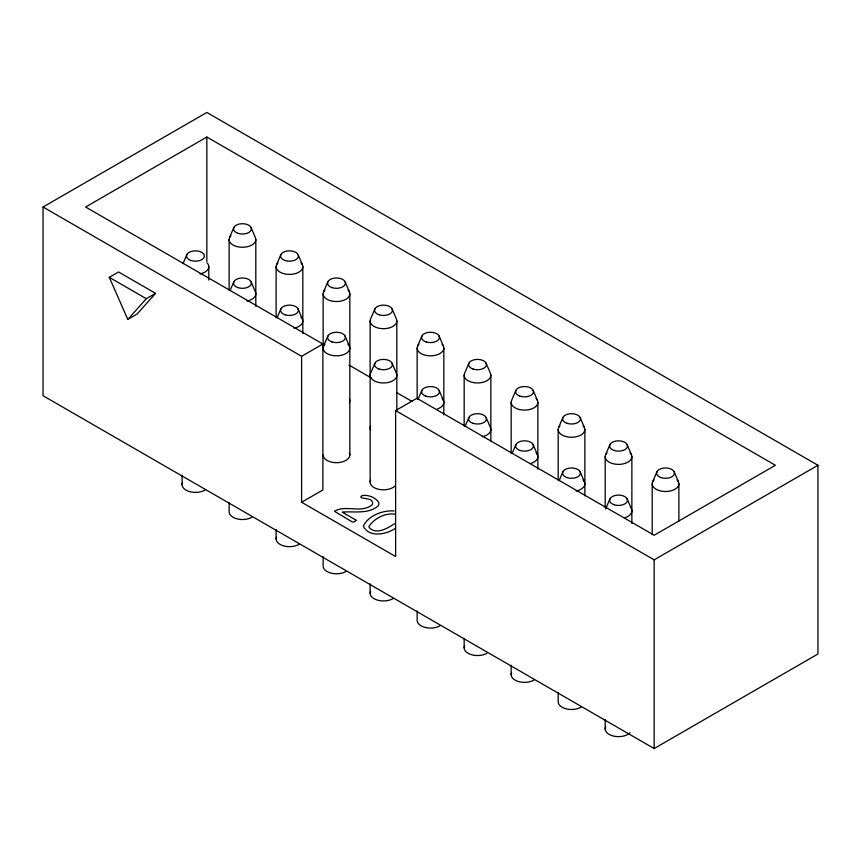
<?xml version="1.0" encoding="UTF-8"?>
<svg xmlns="http://www.w3.org/2000/svg" width="861" height="861" viewBox="0 0 861 861"><rect width="100%" height="100%" fill="white"/><g stroke="black" fill="none" stroke-linecap="round" stroke-linejoin="round"><path stroke-width="1.29" d="M183.038 263.584L186.815 254.673M229.575 237.561L233.826 227.53M230.048 290.727L233.826 281.816M276.585 264.704L280.837 254.673M277.059 317.87L280.837 308.959M323.585 291.847L327.847 281.816M323.585 346.122L327.847 336.091M374.858 308.959L370.596 318.979A13.345 7.706 0 0 0 383.489 328.687A13.345 7.706 0 0 0 396.383 318.979L392.132 308.959M374.858 363.234L370.596 373.265A13.345 7.706 0 0 0 383.489 382.962A13.345 7.706 0 0 0 396.383 373.265L392.132 363.234M417.607 346.122L421.858 336.091M418.08 399.289L421.858 390.377M468.868 363.234L464.617 373.265A13.345 7.706 0 0 0 477.511 382.962A13.345 7.706 0 0 0 490.404 373.265L486.142 363.234M465.091 426.432L468.868 417.52M515.879 390.377L511.628 400.408A13.345 7.706 0 0 0 526.254 410.04A13.345 7.706 0 0 0 536.08 398.546M512.101 453.564L515.879 444.653M558.628 427.54L562.89 417.52M559.101 480.707L562.89 471.796M605.638 454.683L609.9 444.653M605.638 508.959L609.9 498.939M652.649 481.826L656.9 471.796M127.815 319.431L146.316 298.702L155.572 293.353L118.56 271.99L109.304 277.328L127.815 319.431L137.071 314.082L155.572 293.353M394.499 523.757C387.568 528.256 376.225 535.241 369.154 527.513L368.96 526.351C374.104 518.548 385.19 512.704 394.758 514.168M43.05 207.017L206.844 112.457L817.95 465.274L817.95 653.983L654.156 748.543L43.05 395.726L43.05 207.017L301.598 356.293L322.875 344.002L322.875 489.963L301.598 502.254L301.598 356.293M301.598 502.254L395.619 556.529L395.619 410.568L416.896 398.288L654.156 535.262L775.384 465.274L206.844 137.028L85.616 207.017L322.875 344.002M395.619 410.568L654.156 559.844L817.95 465.274M395.005 528.557C386.008 534.584 369.003 537.867 363.342 526.189C368.217 515.524 382.779 510.121 394.123 510.95M348.974 365.053L371.113 377.839M396.738 392.638L411.892 401.377M109.304 277.328L146.316 298.702M674.185 471.796L678.436 481.826M627.174 444.653L631.425 454.683M627.174 498.939L631.425 508.959A13.345 7.706 0 0 1 625.204 517.633M580.163 417.52L584.415 427.54M580.163 471.796L584.415 481.826M533.153 390.377L537.415 400.408M533.153 444.653L537.415 454.683M486.142 417.52L490.404 427.54A13.345 7.706 0 0 1 482.074 436.785M439.142 336.091L443.393 346.122M439.142 390.377L443.393 400.408M345.121 281.816L349.372 291.847M345.121 336.091L349.372 346.122M298.11 254.673L302.372 264.704M298.11 308.959L302.372 318.979M251.1 227.53L255.362 237.561A13.345 7.706 0 0 1 240.725 247.193A13.345 7.706 0 0 1 230.909 235.699M251.1 281.816L255.362 291.847A13.345 7.706 0 0 1 247.032 301.081M678.888 483.817L678.888 521.217M654.156 559.844L654.156 748.543M652.197 483.817L652.197 534.573M631.877 456.674L631.877 523.456M605.186 456.674L605.186 507.43M605.186 719.548L605.186 728.933M584.877 429.542L584.877 495.839M558.176 429.542L558.176 480.287M558.176 692.405L558.176 701.801A13.345 7.706 0 0 0 566.42 708.915A13.345 7.706 0 0 0 580.96 707.247M537.867 402.399L537.867 469.18M511.165 402.399L511.165 453.155M511.165 665.273L511.165 674.658M490.856 375.256L490.856 441.553M464.165 375.256L464.165 426.012M464.165 638.593L464.165 647.838M443.845 348.113L443.845 414.905M417.154 348.113L417.154 398.869M417.154 610.987L417.154 620.372A13.345 7.706 0 0 0 425.388 627.497A13.345 7.706 0 0 0 439.939 625.829M396.835 320.981L396.835 410.471M370.144 320.981L370.144 482.106M370.144 583.855L370.144 593.24M349.835 293.838L349.835 454.974M323.133 293.838L323.133 347.263M323.133 556.712L323.133 566.097A13.345 7.706 0 0 0 331.377 573.211A13.345 7.706 0 0 0 345.918 571.543M302.824 266.695L302.824 333.476M276.123 266.695L276.123 317.451M276.123 529.569L276.123 538.954M255.814 239.552L255.814 306.344M229.123 239.552L229.123 290.308M229.123 502.426L229.123 511.811A13.345 7.706 0 0 0 237.356 518.935A13.345 7.706 0 0 0 251.907 517.267M208.803 266.695L208.803 280.051M206.844 137.028L206.844 261.572M182.112 475.294L182.112 484.678M204.896 490.124A13.345 7.706 0 0 1 188.785 491.351A13.345 7.706 0 0 1 182.564 482.677M298.918 544.41A13.345 7.706 0 0 1 282.795 545.626A13.345 7.706 0 0 1 276.585 536.963M392.928 598.686A13.345 7.706 0 0 1 376.817 599.913A13.345 7.706 0 0 1 370.596 591.238M486.949 653.284A13.345 7.706 0 0 1 470.838 654.511A13.345 7.706 0 0 1 464.617 645.847M533.96 680.104A13.345 7.706 0 0 1 517.838 681.331A13.345 7.706 0 0 1 511.628 672.667M630.091 732.786A13.345 7.706 0 0 1 613.43 736.058A13.345 7.706 0 0 1 605.638 726.942M207.017 262.842A13.345 7.706 0 0 1 200.021 273.938M677.101 479.964A13.345 7.706 0 0 1 665.542 491.523A13.345 7.706 0 0 1 653.983 479.964M301.038 262.842A13.345 7.706 0 0 1 289.479 274.401A13.345 7.706 0 0 1 277.909 262.842M349.372 398.697A13.345 7.706 0 0 1 349.372 402.679M348.038 289.985A13.345 7.706 0 0 1 336.479 301.544A13.345 7.706 0 0 1 324.92 289.985M301.038 317.128A13.345 7.706 0 0 1 294.042 328.224M370.596 429.822A13.345 7.706 0 0 1 370.596 425.84M349.372 452.972A13.345 7.706 0 0 1 338.222 462.615A13.345 7.706 0 0 1 323.133 454.974M348.038 344.26A13.345 7.706 0 0 1 336.479 355.819A13.345 7.706 0 0 1 324.92 344.26M442.059 344.26A13.345 7.706 0 0 1 430.5 355.819A13.345 7.706 0 0 1 418.941 344.26M395.048 485.959A13.345 7.706 0 0 1 378.388 489.231A13.345 7.706 0 0 1 370.596 480.115M630.091 452.821A13.345 7.706 0 0 1 618.532 464.38A13.345 7.706 0 0 1 606.973 452.821M583.091 479.964A13.345 7.706 0 0 1 576.084 491.061M583.091 425.689A13.345 7.706 0 0 1 571.521 437.248A13.345 7.706 0 0 1 559.962 425.689M536.08 452.821A13.345 7.706 0 0 1 531.194 463.347M442.059 398.546A13.345 7.706 0 0 1 437.173 409.072M356.131 520.259L354.237 521.938L352.375 522.024L334.477 511.283C345.132 504.395 361.642 513.802 372.113 504.75L372.727 503.222L372.189 501.629C371.511 497.303 356.099 499.348 362.233 495.549C368.056 494.655 375.288 497.238 378.614 502.254A10.084 5.823 0 0 1 377.99 506.01C368.357 514.404 353.979 511.068 342.301 512.144L356.131 520.259M190.981 260.485A8.944 5.166 0 0 0 204.401 256.008A8.944 5.166 0 0 0 190.981 251.541A8.944 5.166 0 0 0 190.981 260.485M237.991 233.342A8.944 5.166 0 0 0 251.412 228.875A8.944 5.166 0 0 0 237.991 224.398A8.944 5.166 0 0 0 237.991 233.342M614.065 504.74A8.944 5.166 0 0 0 627.475 500.273A8.944 5.166 0 0 0 614.065 495.796A8.944 5.166 0 0 0 614.065 504.74M661.076 477.607A8.944 5.166 0 0 0 674.486 473.13A8.944 5.166 0 0 0 661.076 468.664A8.944 5.166 0 0 0 661.076 477.607M237.991 287.628A8.944 5.166 0 0 0 251.412 283.151A8.944 5.166 0 0 0 237.991 278.684A8.944 5.166 0 0 0 237.991 287.628M285.002 260.485A8.944 5.166 0 0 0 298.423 256.008A8.944 5.166 0 0 0 285.002 251.541A8.944 5.166 0 0 0 285.002 260.485M285.002 314.76A8.944 5.166 0 0 0 298.423 310.294A8.944 5.166 0 0 0 285.002 305.816A8.944 5.166 0 0 0 285.002 314.76M332.012 287.628A8.944 5.166 0 0 0 345.422 283.151A8.944 5.166 0 0 0 332.012 278.684A8.944 5.166 0 0 0 332.012 287.628M332.012 341.903A8.944 5.166 0 0 0 345.422 337.437A8.944 5.166 0 0 0 332.012 332.959A8.944 5.166 0 0 0 332.012 341.903M379.023 314.76A8.944 5.166 0 0 0 392.433 310.294A8.944 5.166 0 0 0 379.023 305.816A8.944 5.166 0 0 0 379.023 314.76M379.023 369.046A8.944 5.166 0 0 0 392.433 364.569A8.944 5.166 0 0 0 379.023 360.102A8.944 5.166 0 0 0 379.023 369.046M426.034 341.903A8.944 5.166 0 0 0 439.444 337.437A8.944 5.166 0 0 0 426.034 332.959A8.944 5.166 0 0 0 426.034 341.903M567.055 477.607A8.944 5.166 0 0 0 580.465 473.13A8.944 5.166 0 0 0 567.055 468.664A8.944 5.166 0 0 0 567.055 477.607M614.065 450.464A8.944 5.166 0 0 0 627.475 445.987A8.944 5.166 0 0 0 614.065 441.521A8.944 5.166 0 0 0 614.065 450.464M520.044 450.464A8.944 5.166 0 0 0 533.465 445.987A8.944 5.166 0 0 0 520.044 441.521A8.944 5.166 0 0 0 520.044 450.464M567.055 423.321A8.944 5.166 0 0 0 580.465 418.855A8.944 5.166 0 0 0 567.055 414.378A8.944 5.166 0 0 0 567.055 423.321M473.033 423.321A8.944 5.166 0 0 0 486.454 418.855A8.944 5.166 0 0 0 473.033 414.378A8.944 5.166 0 0 0 473.033 423.321M520.044 396.189A8.944 5.166 0 0 0 533.465 391.712A8.944 5.166 0 0 0 520.044 387.246A8.944 5.166 0 0 0 520.044 396.189M426.034 396.189A8.944 5.166 0 0 0 439.444 391.712A8.944 5.166 0 0 0 426.034 387.246A8.944 5.166 0 0 0 426.034 396.189M473.033 369.046A8.944 5.166 0 0 0 486.454 364.569A8.944 5.166 0 0 0 473.033 360.102A8.944 5.166 0 0 0 473.033 369.046"/></g></svg>
